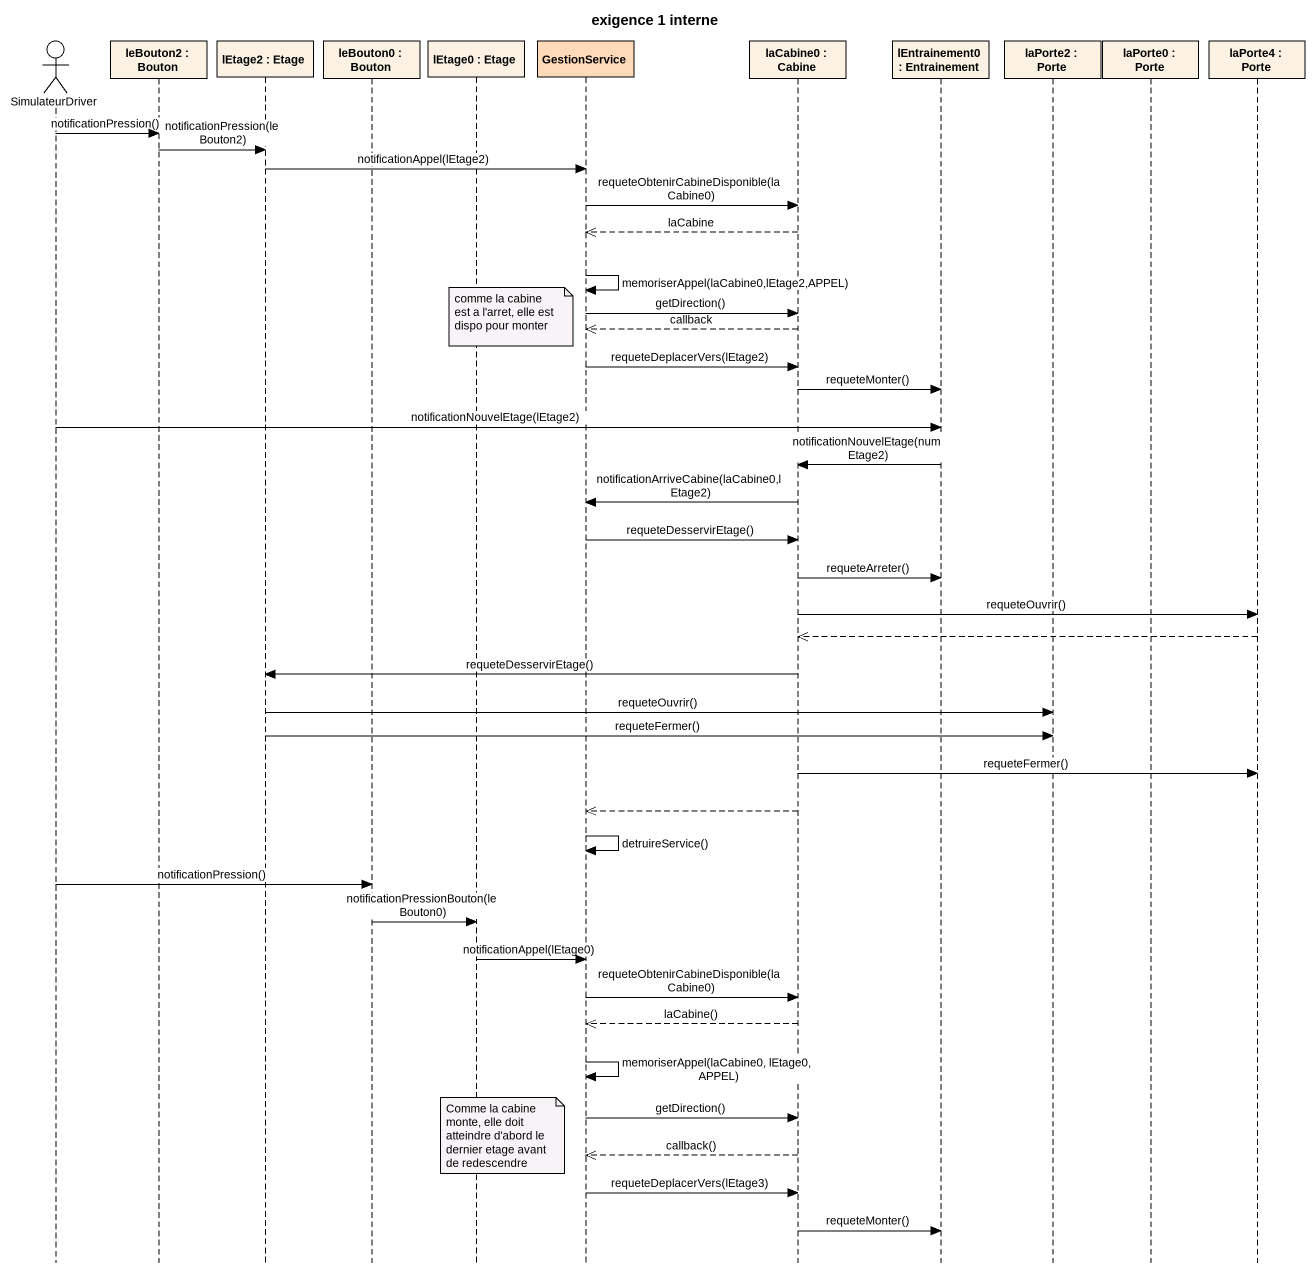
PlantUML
@startuml
title exigence 1 interne
hide footbox
actor SimulateurDriver
participant "leBouton2 : Bouton" as leBouton2_Bouton
participant "lEtage2 : Etage" as lEtage2_Etage
participant "leBouton0 : Bouton" as leBouton0_Bouton
participant "lEtage0 : Etage" as lEtage0_Etage
participant GestionService #FFDAB9
participant "laCabine0 : Cabine" as laCabine0_Cabine
participant "lEntrainement0 : Entrainement" as lEntrainement0_Entrainement
participant "laPorte2 : Porte" as laPorte2_Porte
participant "laPorte0 : Porte" as laPorte0_Porte
participant "laPorte4 : Porte" as laPorte4_Porte

SimulateurDriver -> leBouton2_Bouton : notificationPression()
leBouton2_Bouton -> lEtage2_Etage : notificationPression(leBouton2)
lEtage2_Etage -> GestionService : notificationAppel(lEtage2)
GestionService -> laCabine0_Cabine : requeteObtenirCabineDisponible(laCabine0)
laCabine0_Cabine -->> GestionService : laCabine
GestionService -> GestionService : memoriserAppel(laCabine0,lEtage2,APPEL)
GestionService -> laCabine0_Cabine : getDirection()
note over lEtage0_Etage : comme la cabine est a l'arret, elle est dispo pour monter
laCabine0_Cabine -->> GestionService : callback
GestionService -> laCabine0_Cabine : requeteDeplacerVers(lEtage2)
laCabine0_Cabine -> lEntrainement0_Entrainement : requeteMonter()
SimulateurDriver -> lEntrainement0_Entrainement : notificationNouvelEtage(lEtage2)
lEntrainement0_Entrainement -> laCabine0_Cabine : notificationNouvelEtage(numEtage2)
laCabine0_Cabine -> GestionService : notificationArriveCabine(laCabine0,lEtage2)
GestionService -> laCabine0_Cabine : requeteDesservirEtage()
laCabine0_Cabine -> lEntrainement0_Entrainement : requeteArreter()
laCabine0_Cabine -> laPorte4_Porte : requeteOuvrir()
laPorte4_Porte -->> laCabine0_Cabine
laCabine0_Cabine -> lEtage2_Etage : requeteDesservirEtage()
lEtage2_Etage -> laPorte2_Porte : requeteOuvrir()
lEtage2_Etage -> laPorte2_Porte : requeteFermer()
laCabine0_Cabine -> laPorte4_Porte : requeteFermer()
laCabine0_Cabine -->> GestionService
GestionService -> GestionService : detruireService()
SimulateurDriver -> leBouton0_Bouton : notificationPression()
leBouton0_Bouton -> lEtage0_Etage : notificationPressionBouton(leBouton0)
lEtage0_Etage -> GestionService : notificationAppel(lEtage0)
GestionService -> laCabine0_Cabine : requeteObtenirCabineDisponible(laCabine0)
laCabine0_Cabine -->> GestionService : laCabine()
GestionService -> GestionService : memoriserAppel(laCabine0, lEtage0, APPEL)
GestionService -> laCabine0_Cabine : getDirection()
note over lEtage0_Etage : Comme la cabine monte, elle doit atteindre d'abord le dernier etage avant de redescendre
laCabine0_Cabine -->> GestionService : callback()
GestionService -> laCabine0_Cabine : requeteDeplacerVers(lEtage3)
laCabine0_Cabine -> lEntrainement0_Entrainement : requeteMonter()
@enduml
